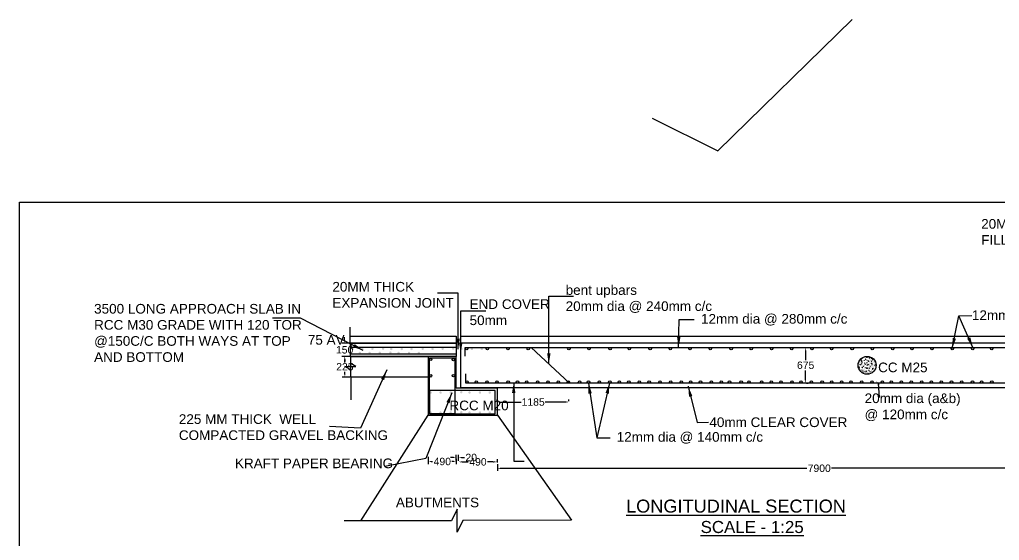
# Model space of a CAD drawing. Header units: inches. Extents: x -199 to -97, y 22 to 107.
# Drawn here: x -199.4 to -133.4, y 72.4 to 107.5 of the extents above; entities that cross this region are included whole.
import ezdxf

# ---------------------------------------------------------------- set-up
doc = ezdxf.new("R2010")
doc.units = ezdxf.units.IN
doc.header["$MEASUREMENT"] = 0
for name, color, linetype in [('DIMENSION', 255, 'Continuous'), ('DRAWING', 7, 'Continuous'), ('HATCH', 7, 'Continuous'), ('TEXT', 255, 'Continuous')]:
    doc.layers.add(name, color=color, linetype=linetype)
doc.styles.get("Standard").update_dxf_attribs({"font": 'arial.ttf'})
doc.styles.add('TIMES NEW ROMAN', font='times.ttf')
doc.dimstyles.new('dig', dxfattribs={"dimtxt": 0.5, "dimasz": 0.2, "dimexe": 0.18, "dimexo": 0.0625, "dimgap": 0.09, "dimtad": 0, "dimtih": 1, "dimtoh": 1, "dimdec": 4, "dimzin": 0, "dimdsep": 46, "dimtxsty": 'Standard', "dimcen": 0, "dimadec": 0, "dimazin": 0, "dimtfac": 1, "dimtdec": 4, "dimtofl": 0, "dimtmove": 0, "dimatfit": 3, "dimldrblk": 'ARCHTICK', "dimfxl": 1, "dimtolj": 1, "dimtzin": 0, "dimarcsym": 0})
doc.dimstyles.new('ISO-25', dxfattribs={"dimtxt": 0.636364, "dimasz": 0.703125, "dimexe": 1.25, "dimexo": 0.625, "dimtad": 0, "dimtih": 1, "dimtoh": 1, "dimlfac": 100, "dimtxsty": 'TIMES NEW ROMAN', "dimcen": 2.5, "dimadec": 0, "dimazin": 0, "dimtfac": 1, "dimtmove": 0, "dimatfit": 3, "dimfxl": 1, "dimarcsym": 0})

# ---------------------------------------------------------------- blocks, each defined once
blk = doc.blocks.new('*D39')
at = {"layer": 'Defpoints', "color": 0, "ltscale": 0.02, "transparency": 16777216}
for p in [(-167.227, 81.744), (-162.401, 81.752), (-162.401, 81.744)]:
    blk.add_point(p, dxfattribs=at)
at = {"layer": 'DIMENSION', "color": 0, "lineweight": -2, "ltscale": 0.02, "transparency": 16777216}
for p, q in [((-167.227, 81.807), (-167.227, 81.932)), ((-162.401, 81.807), (-162.401, 81.932)), ((-167.027, 81.752), (-165.629, 81.752)), ((-162.601, 81.752), (-163.999, 81.752))]:
    blk.add_line(p, q, dxfattribs=at)
at = {"layer": 'DIMENSION', "color": 0, "ltscale": 0.02, "transparency": 16777216}
for points in [[(-167.027, 81.786), (-167.027, 81.719), (-167.227, 81.752)], [(-162.601, 81.786), (-162.601, 81.719), (-162.401, 81.752)]]:
    blk.add_solid(points, dxfattribs=at)
at = {"layer": 'DIMENSION', "color": 0, "ltscale": 0.02, "transparency": 16777216, "insert": (-164.814, 81.752), "char_height": 0.5, "attachment_point": 5}
blk.add_mtext('\\A1;1185', dxfattribs=at)
blk = doc.blocks.new('_ArchTick')
at = {"color": 0, "linetype": 'ByBlock', "const_width": 0.15}
blk.add_lwpolyline([(-0.5, -0.5), (0.5, 0.5)], dxfattribs=at)
blk = doc.blocks.new('*D40')
at = {"layer": 'Defpoints', "color": 0, "ltscale": 0.02, "transparency": 16777216}
for p in [(-171.874, 78.118), (-169.988, 77.98), (-169.988, 77.745)]:
    blk.add_point(p, dxfattribs=at)
at = {"layer": 'DIMENSION', "color": 0, "lineweight": -2, "ltscale": 0.02, "transparency": 16777216}
for p, q in [((-171.874, 78.055), (-171.874, 77.565)), ((-169.988, 77.917), (-169.988, 77.565)), ((-171.674, 77.745), (-171.583, 77.745)), ((-170.188, 77.745), (-170.28, 77.745))]:
    blk.add_line(p, q, dxfattribs=at)
at = {"layer": 'DIMENSION', "color": 0, "ltscale": 0.02, "transparency": 16777216}
for points in [[(-171.674, 77.779), (-171.674, 77.712), (-171.874, 77.745)], [(-170.188, 77.779), (-170.188, 77.712), (-169.988, 77.745)]]:
    blk.add_solid(points, dxfattribs=at)
at = {"layer": 'DIMENSION', "color": 0, "ltscale": 0.02, "transparency": 16777216, "insert": (-170.931, 77.745), "char_height": 0.5, "attachment_point": 5}
blk.add_mtext('\\A1;490', dxfattribs=at)
blk = doc.blocks.new('*D41')
at = {"layer": 'Defpoints', "color": 0, "ltscale": 0.02, "transparency": 16777216}
for p in [(-169.838, 77.72), (-169.838, 77.72), (-167.226, 77.622)]:
    blk.add_point(p, dxfattribs=at)
at = {"layer": 'DIMENSION', "color": 0, "lineweight": -2, "ltscale": 0.02, "transparency": 16777216}
for p, q in [((-169.838, 77.783), (-169.838, 77.9)), ((-167.226, 77.684), (-167.226, 77.9)), ((-169.538, 77.72), (-169.183, 77.72)), ((-167.526, 77.72), (-167.88, 77.72))]:
    blk.add_line(p, q, dxfattribs=at)
at = {"layer": 'DIMENSION', "color": 0, "ltscale": 0.02, "transparency": 16777216}
for points in [[(-169.538, 77.77), (-169.538, 77.67), (-169.838, 77.72)], [(-167.526, 77.77), (-167.526, 77.67), (-167.226, 77.72)]]:
    blk.add_solid(points, dxfattribs=at)
at = {"layer": 'DIMENSION', "color": 0, "ltscale": 0.02, "transparency": 16777216, "insert": (-168.532, 77.72), "char_height": 0.5, "attachment_point": 5}
blk.add_mtext('\\A1;490', dxfattribs=at)
blk = doc.blocks.new('*D42')
at = {"layer": 'Defpoints', "color": 0, "ltscale": 0.02, "transparency": 16777216}
for p in [(-167.226, 77.622), (-123.879, 77.622), (-123.879, 77.291)]:
    blk.add_point(p, dxfattribs=at)
at = {"layer": 'DIMENSION', "color": 0, "lineweight": -2, "ltscale": 0.02, "transparency": 16777216}
for p, q in [((-167.226, 77.559), (-167.226, 77.111)), ((-167.026, 77.291), (-146.386, 77.291)), ((-124.079, 77.291), (-144.719, 77.291)), ((-123.879, 77.559), (-123.879, 77.111))]:
    blk.add_line(p, q, dxfattribs=at)
at = {"layer": 'DIMENSION', "color": 0, "ltscale": 0.02, "transparency": 16777216}
for points in [[(-167.026, 77.324), (-167.026, 77.257), (-167.226, 77.291)], [(-124.079, 77.324), (-124.079, 77.257), (-123.879, 77.291)]]:
    blk.add_solid(points, dxfattribs=at)
at = {"layer": 'DIMENSION', "color": 0, "ltscale": 0.02, "transparency": 16777216, "insert": (-145.552, 77.291), "char_height": 0.5, "attachment_point": 5}
blk.add_mtext('\\A1;7900', dxfattribs=at)
blk = doc.blocks.new('*D45')
at = {"layer": 'Defpoints', "color": 0, "ltscale": 0.02, "transparency": 16777216}
for p in [(-146.611, 85.429), (-146.468, 85.429), (-146.481, 83.024)]:
    blk.add_point(p, dxfattribs=at)
at = {"layer": 'DIMENSION', "color": 0, "lineweight": -2, "ltscale": 0.02, "transparency": 16777216}
for p, q in [((-146.548, 85.429), (-146.288, 85.429)), ((-146.468, 85.229), (-146.468, 84.572)), ((-146.468, 83.224), (-146.468, 83.881)), ((-146.418, 83.024), (-146.288, 83.024))]:
    blk.add_line(p, q, dxfattribs=at)
at = {"layer": 'DIMENSION', "color": 0, "ltscale": 0.02, "transparency": 16777216}
for points in [[(-146.501, 85.229), (-146.434, 85.229), (-146.468, 85.429)], [(-146.501, 83.224), (-146.434, 83.224), (-146.468, 83.024)]]:
    blk.add_solid(points, dxfattribs=at)
at = {"layer": 'DIMENSION', "color": 0, "ltscale": 0.02, "transparency": 16777216, "insert": (-146.468, 84.226), "char_height": 0.5, "attachment_point": 5}
blk.add_mtext('\\A1;675', dxfattribs=at)
blk = doc.blocks.new('*D46')
at = {"layer": 'Defpoints', "color": 0, "ltscale": 0.02, "transparency": 16777216}
for p in [(-177.127, 85.715), (-177.507, 84.816), (-177.127, 84.816)]:
    blk.add_point(p, dxfattribs=at)
at = {"layer": 'DIMENSION', "color": 0, "lineweight": -2, "ltscale": 0.02, "transparency": 16777216}
for p, q in [((-177.507, 85.915), (-177.507, 86.115)), ((-177.19, 85.715), (-177.687, 85.715)), ((-177.19, 84.816), (-177.687, 84.816)), ((-177.507, 84.616), (-177.507, 84.416))]:
    blk.add_line(p, q, dxfattribs=at)
at = {"layer": 'DIMENSION', "color": 0, "ltscale": 0.02, "transparency": 16777216}
for points in [[(-177.541, 85.915), (-177.474, 85.915), (-177.507, 85.715)], [(-177.541, 84.616), (-177.474, 84.616), (-177.507, 84.816)]]:
    blk.add_solid(points, dxfattribs=at)
at = {"layer": 'DIMENSION', "color": 0, "ltscale": 0.02, "transparency": 16777216, "insert": (-177.507, 85.265), "char_height": 0.5, "attachment_point": 5}
blk.add_mtext('\\A1;150', dxfattribs=at)
blk = doc.blocks.new('*D47')
at = {"layer": 'Defpoints', "color": 0, "ltscale": 0.02, "transparency": 16777216}
for p in [(-177.096, 84.816), (-177.492, 83.436), (-177.096, 83.436)]:
    blk.add_point(p, dxfattribs=at)
at = {"layer": 'DIMENSION', "color": 0, "lineweight": -2, "ltscale": 0.02, "transparency": 16777216}
for p, q in [((-177.158, 84.816), (-177.672, 84.816)), ((-177.492, 84.616), (-177.492, 84.471)), ((-177.158, 83.436), (-177.672, 83.436)), ((-177.492, 83.636), (-177.492, 83.781))]:
    blk.add_line(p, q, dxfattribs=at)
at = {"layer": 'DIMENSION', "color": 0, "ltscale": 0.02, "transparency": 16777216}
for points in [[(-177.526, 84.616), (-177.459, 84.616), (-177.492, 84.816)], [(-177.526, 83.636), (-177.459, 83.636), (-177.492, 83.436)]]:
    blk.add_solid(points, dxfattribs=at)
at = {"layer": 'DIMENSION', "color": 0, "ltscale": 0.02, "transparency": 16777216, "insert": (-177.492, 84.126), "char_height": 0.5, "attachment_point": 5}
blk.add_mtext('\\A1;225', dxfattribs=at)
blk = doc.blocks.new('*D49')
at = {"layer": 'Defpoints', "color": 0, "ltscale": 0.02, "transparency": 16777216}
for p in [(-169.838, 78.015), (-169.988, 77.745), (-169.838, 77.72)]:
    blk.add_point(p, dxfattribs=at)
at = {"layer": 'DIMENSION', "color": 0, "lineweight": -2, "ltscale": 0.02, "transparency": 16777216}
for p, q in [((-170.188, 78.015), (-170.388, 78.015)), ((-169.988, 77.808), (-169.988, 78.195)), ((-169.838, 77.783), (-169.838, 78.195)), ((-169.638, 78.015), (-169.438, 78.015))]:
    blk.add_line(p, q, dxfattribs=at)
at = {"layer": 'DIMENSION', "color": 0, "ltscale": 0.02, "transparency": 16777216}
for points in [[(-170.188, 78.049), (-170.188, 77.982), (-169.988, 78.015)], [(-169.638, 78.049), (-169.638, 77.982), (-169.838, 78.015)]]:
    blk.add_solid(points, dxfattribs=at)
at = {"layer": 'DIMENSION', "color": 0, "ltscale": 0.02, "transparency": 16777216, "insert": (-168.986, 78.015), "char_height": 0.5, "attachment_point": 5}
blk.add_mtext('\\A1;20', dxfattribs=at)

msp = doc.modelspace()

# ---------------------------------------------------------------- hatches: boundary and pattern name
at = {"layer": 'HATCH'}
h = msp.add_hatch(color=256, dxfattribs=at)
h.paths.add_polyline_path([(-176.89525, 85.32152, 1), (-177.06053, 85.32152, 0.41347856), (-176.9781, 85.23888), (-176.97768, 85.23888, 0.41347856)])
h.paths.add_polyline_path([(-176.39921, 85.32152, 0.41347856), (-176.31678, 85.23888), (-176.31636, 85.23888, 0.41347856), (-176.23393, 85.32152, 1)])
h.paths.add_polyline_path([(-175.71804, 85.32931, 1), (-175.55276, 85.32931, 1)])
h.paths.add_polyline_path([(-175.00381, 85.34253, 1), (-174.83853, 85.34253, 1)])
h.paths.add_polyline_path([(-174.4476, 85.32152, 0.41347856), (-174.36517, 85.23888), (-174.36475, 85.23888, 0.41347856), (-174.28232, 85.32152, 1)])
h.paths.add_polyline_path([(-173.74659, 85.32152, 0.41347856), (-173.66415, 85.23888), (-173.66374, 85.23888, 0.41347856), (-173.58131, 85.32152, 1)])
h.paths.add_polyline_path([(-173.08526, 85.32152, 0.41347856), (-173.00283, 85.23888), (-173.00242, 85.23888, 0.41347856), (-172.91998, 85.32152, 1)])
h = msp.add_hatch(color=256, dxfattribs=at)
h.paths.add_polyline_path([(-176.40254, 85.05717, 1), (-176.56782, 85.05717, 0.41347856), (-176.48539, 84.97453), (-176.48498, 84.97453, 0.41347856)])
h.paths.add_polyline_path([(-175.9065, 85.05717, 0.41347856), (-175.82407, 84.97453), (-175.82365, 84.97453, 0.41347856), (-175.74122, 85.05717, 1)])
h.paths.add_polyline_path([(-175.22533, 85.06496, 1), (-175.06005, 85.06496, 1)])
h.paths.add_polyline_path([(-174.5111, 85.07817, 1), (-174.34583, 85.07817, 1)])
h.paths.add_polyline_path([(-173.95489, 85.05717, 0.41347856), (-173.87246, 84.97453), (-173.87204, 84.97453, 0.41347856), (-173.78961, 85.05717, 1)])
h.paths.add_polyline_path([(-173.25388, 85.05717, 0.41347856), (-173.17145, 84.97453), (-173.17103, 84.97453, 0.41347856), (-173.0886, 85.05717, 1)])
h.paths.add_polyline_path([(-172.59255, 85.05717, 0.41347856), (-172.51012, 84.97453), (-172.50971, 84.97453, 0.41347856), (-172.42728, 85.05717, 1)])
h = msp.add_hatch(color=256, dxfattribs=at)
h.paths.add_polyline_path([(-172.16897, 85.32641, 1), (-172.33425, 85.32641, 0.41347856), (-172.25181, 85.24377), (-172.2514, 85.24377, 0.41347856)])
h.paths.add_polyline_path([(-171.67292, 85.32641, 0.41347856), (-171.59049, 85.24377), (-171.59007, 85.24377, 0.41347856), (-171.50764, 85.32641, 1)])
h.paths.add_polyline_path([(-170.99175, 85.3342, 1), (-170.82648, 85.3342, 1)])
h.paths.add_polyline_path([(-170.27753, 85.34741, 1), (-170.11225, 85.34741, 1)])
h.paths.add_polyline_path([(-169.72131, 85.32641, 0.41347856), (-169.63888, 85.24377), (-169.63846, 85.24377, 0.41347856), (-169.55603, 85.32641, 1)])
h.paths.add_polyline_path([(-169.0203, 85.32641, 0.41347856), (-168.93787, 85.24377), (-168.93745, 85.24377, 0.41347856), (-168.85502, 85.32641, 1)])
h.paths.add_polyline_path([(-168.35898, 85.32641, 0.41347856), (-168.27654, 85.24377), (-168.27613, 85.24377, 0.41347856), (-168.1937, 85.32641, 1)])
h = msp.add_hatch(color=256, dxfattribs=at)
h.paths.add_polyline_path([(-166.42987, 85.34803, 0.35194172), (-166.4947, 85.42873), (-166.53032, 85.42873, 0.35194172), (-166.59515, 85.34803, 1)])
h.paths.add_polyline_path([(-167.81625, 85.34803, 0.35194172), (-167.88108, 85.42873), (-167.91669, 85.42873, 0.35194172), (-167.98153, 85.34803, 1)])
h.paths.add_polyline_path([(-169.20421, 85.34803, 0.35194172), (-169.26904, 85.42873), (-169.30466, 85.42873, 0.35194172), (-169.36949, 85.34803, 1)])
h = msp.add_hatch(color=256, dxfattribs=at)
h.paths.add_polyline_path([(-155.49981, 85.34803, 0.35194172), (-155.56464, 85.42873), (-155.60025, 85.42873, 0.35194172), (-155.66509, 85.34803, 1)])
h.paths.add_polyline_path([(-156.85159, 85.34803, 0.35194172), (-156.91642, 85.42873), (-156.95204, 85.42873, 0.35194172), (-157.01687, 85.34803, 1)])
h.paths.add_polyline_path([(-158.26281, 85.34803, 0.35194172), (-158.32765, 85.42873), (-158.36326, 85.42873, 0.35194172), (-158.42809, 85.34803, 1)])
h.paths.add_polyline_path([(-159.54908, 85.34803, 0.35194172), (-159.61391, 85.42873), (-159.64953, 85.42873, 0.35194172), (-159.71436, 85.34803, 1)])
h.paths.add_polyline_path([(-160.9784, 85.34803, 0.35194172), (-161.04324, 85.42873), (-161.07885, 85.42873, 0.35194172), (-161.14368, 85.34803, 1)])
h.paths.add_polyline_path([(-162.32685, 85.34803, 0.35194172), (-162.39168, 85.42873), (-162.4273, 85.42873, 0.35194172), (-162.49213, 85.34803, 1)])
h.paths.add_polyline_path([(-165.06516, 85.34803, 0.35194172), (-165.12999, 85.42873), (-165.1656, 85.42873, 0.35194172), (-165.23044, 85.34803, 1)])
h = msp.add_hatch(color=256, dxfattribs=at)
h.paths.add_polyline_path([(-147.32513, 85.34803, 0.35194172), (-147.38997, 85.42873), (-147.42558, 85.42873, 0.35194172), (-147.49041, 85.34803, 1)])
h.paths.add_polyline_path([(-148.67424, 85.34803, 0.35194172), (-148.73907, 85.42873), (-148.77469, 85.42873, 0.35194172), (-148.83952, 85.34803, 1)])
h.paths.add_polyline_path([(-150.04979, 85.34803, 0.35194172), (-150.11462, 85.42873), (-150.15024, 85.42873, 0.35194172), (-150.21507, 85.34803, 1)])
h.paths.add_polyline_path([(-151.39888, 85.34803, 0.35194172), (-151.46372, 85.42873), (-151.49933, 85.42873, 0.35194172), (-151.56416, 85.34803, 1)])
h.paths.add_polyline_path([(-152.80751, 85.34803, 0.35194172), (-152.87234, 85.42873), (-152.90795, 85.42873, 0.35194172), (-152.97279, 85.34803, 1)])
h.paths.add_polyline_path([(-154.16984, 85.34803, 0.35194172), (-154.23467, 85.42873), (-154.27029, 85.42873, 0.35194172), (-154.33512, 85.34803, 1)])
h = msp.add_hatch(color=256, dxfattribs=at)
h.paths.add_polyline_path([(-140.52143, 85.34803, 0.35194172), (-140.58626, 85.42873), (-140.62187, 85.42873, 0.35194172), (-140.68671, 85.34803, 1)])
h.paths.add_polyline_path([(-141.89699, 85.34803, 0.35194172), (-141.96182, 85.42873), (-141.99744, 85.42873, 0.35194172), (-142.06227, 85.34803, 1)])
h.paths.add_polyline_path([(-143.2527, 85.34803, 0.35194172), (-143.31753, 85.42873), (-143.35314, 85.42873, 0.35194172), (-143.41798, 85.34803, 1)])
h.paths.add_polyline_path([(-144.63486, 85.34803, 0.35194172), (-144.6997, 85.42873), (-144.73531, 85.42873, 0.35194172), (-144.80014, 85.34803, 1)])
h.paths.add_polyline_path([(-145.96281, 85.34803, 0.35194172), (-146.02764, 85.42873), (-146.06326, 85.42873, 0.35194172), (-146.12809, 85.34803, 1)])
h = msp.add_hatch(color=256, dxfattribs=at)
h.paths.add_polyline_path([(-131.17105, 85.34803, 0.35194172), (-131.23588, 85.42873), (-131.2715, 85.42873, 0.35194172), (-131.33633, 85.34803, 1)])
h.paths.add_polyline_path([(-132.48047, 85.34803, 0.35194172), (-132.5453, 85.42873), (-132.58092, 85.42873, 0.35194172), (-132.64575, 85.34803, 1)])
h.paths.add_polyline_path([(-133.85529, 85.34803, 0.35194172), (-133.92012, 85.42873), (-133.95574, 85.42873, 0.35194172), (-134.02057, 85.34803, 1)])
h.paths.add_polyline_path([(-135.13826, 85.34803, 0.35194172), (-135.20309, 85.42873), (-135.23871, 85.42873, 0.35194172), (-135.30354, 85.34803, 1)])
h.paths.add_polyline_path([(-136.51381, 85.34803, 0.35194172), (-136.57864, 85.42873), (-136.61426, 85.42873, 0.35194172), (-136.67909, 85.34803, 1)])
h.paths.add_polyline_path([(-137.88275, 85.34803, 0.35194172), (-137.94758, 85.42873), (-137.9832, 85.42873, 0.35194172), (-138.04803, 85.34803, 1)])
h.paths.add_polyline_path([(-139.22524, 85.34803, 0.35194172), (-139.29007, 85.42873), (-139.32569, 85.42873, 0.35194172), (-139.39052, 85.34803, 1)])
h = msp.add_hatch(color=256, dxfattribs=at)
h.paths.add_polyline_path([(-171.62917, 84.627, 1), (-171.79445, 84.627, 1)])
h.paths.add_polyline_path([(-171.62917, 83.51866, 1), (-171.79445, 83.51866, 1)])
h.paths.add_polyline_path([(-170.09496, 83.50991), (-170.09496, 83.53119, 0.93744709), (-170.25955, 83.52055, 0.93744709)])
h.paths.add_polyline_path([(-170.10449, 84.61665, 1), (-170.26977, 84.61665, 1)])
h = msp.add_hatch(dxfattribs=at)
h.set_pattern_fill('AR-CONC', color=256, scale=0.032511)
h.set_pattern_definition([(50, (-657.46256, -460.83313), (0.233189913, -0.020401474), [0.0243834, -0.26821742]), (355, (-657.46256, -460.83313), (-0.04510973, 0.24454671), [0.01950672, -0.21457394]), (100.451444, (-657.44313, -460.83483), (0.188080185, 0.224145234), [0.0207227, -0.227949734]), (46.1842, (-657.46256, -460.7681), (0.34697299, -0.05381231), [0.0365751, -0.40232614]), (96.635635, (-657.43365, -460.7726), (0.30386984, 0.31669767), [0.03108407, -0.3419248]), (351.184164, (-657.46256, -460.7681), (0.30386984, 0.31669767), [0.02926008, -0.3218609]), (21, (-657.43005, -460.78436), (0.19406166, -0.130896244), [0.0243834, -0.26821742]), (326, (-657.43005, -460.78436), (0.07910474, 0.235755), [0.01950672, -0.21457394]), (71.451445, (-657.41388, -460.79527), (0.2731664, 0.10485876), [0.0207227, -0.227949734]), (37.5, (-657.46256, -460.833126), (0.003953315, 0.108227796), [0, -0.211973042, 0, -0.21782506, 0, -0.215386719]), (7.5, (-657.46256, -460.83313), (0.085527071, 0.128227992), [0, -0.124192795, 0, -0.207096362, 0, -0.082090787]), (327.5, (-657.53506, -460.83313), (0.173552095, -0.00733286), [0, -0.081278007, 0, -0.253587382, 0, -0.33649095]), (317.5, (-657.56757, -460.83313), (0.189600838, 0.032545334), [0, -0.10566141, 0, -0.16840803, 0, -0.23895734])])
h.paths.add_polyline_path([(-142.93253, 84.22366, 1), (-141.72585, 84.22366, 1)])
h = msp.add_hatch(color=256, dxfattribs=at)
h.paths.add_polyline_path([(-169.3471, 83.14178), (-169.3471, 83.07106, 0.80020228), (-169.18977, 83.10642, 0.80020228)])
h.paths.add_polyline_path([(-168.56152, 83.10642, 1), (-168.7268, 83.10642, 1)])
h.paths.add_polyline_path([(-167.84067, 83.10642, 1), (-168.00595, 83.10642, 1)])
h.paths.add_polyline_path([(-167.32479, 83.10642, 1), (-167.15951, 83.10642, 1)])
h.paths.add_polyline_path([(-166.41221, 83.10642, 1), (-166.57749, 83.10642, 1)])
h.paths.add_polyline_path([(-165.94924, 83.10642, 1), (-165.78396, 83.10642, 1)])
h.paths.add_polyline_path([(-165.32759, 83.10642, 1), (-165.16231, 83.10642, 1)])
h.paths.add_polyline_path([(-164.60013, 83.10642, 1), (-164.43485, 83.10642, 1)])
h.paths.add_polyline_path([(-163.72724, 83.10642, 1), (-163.89252, 83.10642, 1)])
h.paths.add_polyline_path([(-163.20474, 83.10642, 1), (-163.03946, 83.10642, 1)])
h.paths.add_polyline_path([(-162.50687, 83.16028, 0.17935194), (-162.52683, 83.10642, 0.66778381), (-162.38582, 83.04792)])
h.paths.add_polyline_path([(-162.50687, 83.16028), (-162.38582, 83.04792, 0.1991962), (-162.36155, 83.10642, 0.69584662)])
h.paths.add_polyline_path([(-161.77291, 83.10642, 1), (-161.60763, 83.10642, 1)])
h.paths.add_polyline_path([(-161.17111, 83.10642, 1), (-161.00583, 83.10642, 1)])
h.paths.add_polyline_path([(-160.43704, 83.10642, 1), (-160.27176, 83.10642, 1)])
h = msp.add_hatch(color=256, dxfattribs=at)
h.paths.add_polyline_path([(-159.73604, 83.10642, 1), (-159.57076, 83.10642, 1)])
h.paths.add_polyline_path([(-159.09456, 83.10642, 1), (-158.92928, 83.10642, 1)])
h.paths.add_polyline_path([(-158.45307, 83.10642, 1), (-158.28779, 83.10642, 1)])
h.paths.add_polyline_path([(-157.75207, 83.10642, 1), (-157.58679, 83.10642, 1)])
h.paths.add_polyline_path([(-157.08413, 83.10642, 1), (-156.91885, 83.10642, 1)])
h = msp.add_hatch(color=256, dxfattribs=at)
h.paths.add_polyline_path([(-148.86752, 83.10642, 1), (-148.70225, 83.10642, 1)])
h.paths.add_polyline_path([(-149.51563, 83.10642, 1), (-149.35035, 83.10642, 1)])
h.paths.add_polyline_path([(-150.36213, 83.10642, 1), (-150.19685, 83.10642, 1)])
h.paths.add_polyline_path([(-150.7259, 83.10642, 1), (-150.89118, 83.10642, 1)])
h.paths.add_polyline_path([(-151.67816, 83.10642, 1), (-151.51288, 83.10642, 1)])
h.paths.add_polyline_path([(-152.23367, 83.10642, 1), (-152.06839, 83.10642, 1)])
h.paths.add_polyline_path([(-152.895, 83.10642, 1), (-152.72972, 83.10642, 1)])
h.paths.add_polyline_path([(-153.62906, 83.10642, 1), (-153.46378, 83.10642, 1)])
h.paths.add_polyline_path([(-154.29699, 83.10642, 1), (-154.13171, 83.10642, 1)])
h.paths.add_polyline_path([(-154.92526, 83.10642, 1), (-154.75998, 83.10642, 1)])
h.paths.add_polyline_path([(-155.63287, 83.10642, 1), (-155.46759, 83.10642, 1)])
h.paths.add_polyline_path([(-156.36329, 83.10642, 1), (-156.19801, 83.10642, 1)])
h = msp.add_hatch(color=256, dxfattribs=at)
h.paths.add_polyline_path([(-148.208, 83.10642, 1), (-148.04272, 83.10642, 1)])
h.paths.add_polyline_path([(-147.47393, 83.10642, 1), (-147.30865, 83.10642, 1)])
h.paths.add_polyline_path([(-146.86551, 83.10642, 1), (-146.70023, 83.10642, 1)])
h.paths.add_polyline_path([(-146.16451, 83.10642, 1), (-145.99923, 83.10642, 1)])
h.paths.add_polyline_path([(-145.43739, 83.10642, 1), (-145.27211, 83.10642, 1)])
h.paths.add_polyline_path([(-144.79557, 83.10642, 1), (-144.63029, 83.10642, 1)])
h.paths.add_polyline_path([(-144.12763, 83.10642, 1), (-143.96235, 83.10642, 1)])
h.paths.add_polyline_path([(-143.49276, 83.10642, 1), (-143.32748, 83.10642, 1)])
h.paths.add_polyline_path([(-142.77191, 83.10642, 1), (-142.60664, 83.10642, 1)])
h.paths.add_polyline_path([(-142.08415, 83.10642, 1), (-141.91887, 83.10642, 1)])
h.paths.add_polyline_path([(-141.38592, 83.10642, 1), (-141.22064, 83.10642, 1)])
h.paths.add_polyline_path([(-140.78412, 83.10642, 1), (-140.61884, 83.10642, 1)])
h = msp.add_hatch(color=256, dxfattribs=at)
h.paths.add_polyline_path([(-140.10295, 83.10642, 1), (-139.93767, 83.10642, 1)])
h.paths.add_polyline_path([(-139.44163, 83.10642, 1), (-139.27635, 83.10642, 1)])
h.paths.add_polyline_path([(-138.73401, 83.10642, 1), (-138.56873, 83.10642, 1)])
h.paths.add_polyline_path([(-138.08592, 83.10642, 1), (-137.92064, 83.10642, 1)])
h.paths.add_polyline_path([(-137.41798, 83.10642, 1), (-137.2527, 83.10642, 1)])
h.paths.add_polyline_path([(-136.7302, 83.10642, 1), (-136.56492, 83.10642, 1)])
h.paths.add_polyline_path([(-136.04243, 83.10642, 1), (-135.87715, 83.10642, 1)])
h.paths.add_polyline_path([(-135.31497, 83.10642, 1), (-135.14969, 83.10642, 1)])
h.paths.add_polyline_path([(-134.70655, 83.10642, 1), (-134.54128, 83.10642, 1)])
h.paths.add_polyline_path([(-134.01216, 83.10642, 1), (-133.84688, 83.10642, 1)])
h = msp.add_hatch(color=256, dxfattribs=at)
h.paths.add_polyline_path([(-171.62917, 82.38987, 1), (-171.79445, 82.38987, 0.41347856), (-171.71202, 82.30723), (-171.7116, 82.30723, 0.41347856)])
h.paths.add_polyline_path([(-171.13313, 82.38987, 0.41347856), (-171.05069, 82.30723), (-171.05028, 82.30723, 0.41347856), (-170.96785, 82.38987, 1)])
h.paths.add_polyline_path([(-170.45196, 82.39766, 1), (-170.28668, 82.39766, 1)])
h.paths.add_polyline_path([(-169.73773, 82.41088, 1), (-169.57245, 82.41088, 1)])
h.paths.add_polyline_path([(-169.18152, 82.38987, 0.41347856), (-169.09908, 82.30723), (-169.09867, 82.30723, 0.41347856), (-169.01624, 82.38987, 1)])
h.paths.add_polyline_path([(-168.4805, 82.38987, 0.41347856), (-168.39807, 82.30723), (-168.39766, 82.30723, 0.41347856), (-168.31523, 82.38987, 1)])
h.paths.add_polyline_path([(-167.81918, 82.38987, 0.41347856), (-167.73675, 82.30723), (-167.73633, 82.30723, 0.41347856), (-167.6539, 82.38987, 1)])
h = msp.add_hatch(color=256, dxfattribs=at)
h.paths.add_polyline_path([(-171.62917, 81.04221, 1), (-171.79445, 81.04221, 0.41347856), (-171.71202, 80.95957), (-171.7116, 80.95957, 0.41347856)])
h.paths.add_polyline_path([(-171.13313, 81.04221, 0.41347856), (-171.05069, 80.95957), (-171.05028, 80.95957, 0.41347856), (-170.96785, 81.04221, 1)])
h.paths.add_polyline_path([(-170.45196, 81.05, 1), (-170.28668, 81.05, 1)])
h.paths.add_polyline_path([(-169.73773, 81.06322, 1), (-169.57245, 81.06322, 1)])
h.paths.add_polyline_path([(-169.18152, 81.04221, 0.41347856), (-169.09908, 80.95957), (-169.09867, 80.95957, 0.41347856), (-169.01624, 81.04221, 1)])
h.paths.add_polyline_path([(-168.4805, 81.04221, 0.41347856), (-168.39807, 80.95957), (-168.39766, 80.95957, 0.41347856), (-168.31523, 81.04221, 1)])
h.paths.add_polyline_path([(-167.81918, 81.04221, 0.41347856), (-167.73675, 80.95957), (-167.73633, 80.95957, 0.41347856), (-167.6539, 81.04221, 1)])

# ---------------------------------------------------------------- linework, layer by layer
msp.add_lwpolyline([(-156.79453, 100.87096), (-152.37338, 98.66196), (-143.33012, 107.49795)])
msp.add_lwpolyline([(-199.3925, 95.19632), (-96.88091, 95.19632), (-96.88091, 22.05242), (-199.3925, 22.05242)], close=True)
at = {"layer": 'DRAWING'}
for points in [[(-177.12707, 86.17442), (-177.12707, 86.79853)], [(-169.69157, 85.72703), (-121.06647, 85.72703)], [(-169.38448, 84.85), (-169.38448, 85.42873), (-121.38279, 85.42873), (-121.38279, 84.84275)], [(-164.95081, 85.42873), (-162.35981, 83.02378)], [(-167.22553, 80.86827), (-167.22553, 82.69228), (-169.9901, 82.69228), (-169.9901, 84.82045)], [(-177.09576, 83.92179), (-177.49394, 84.14679), (-176.75975, 84.14679), (-177.09576, 84.33788)], [(-177.09576, 83.43602), (-177.09576, 81.90401)], [(-171.87442, 83.43602), (-171.87442, 80.86827)], [(-121.36239, 83.65533), (-121.36239, 83.02378), (-169.3471, 83.02378), (-169.3471, 83.65797)], [(-171.89914, 80.86827), (-167.22553, 80.86827), (-162.22951, 73.80023), (-169.55597, 73.77745), (-169.92359, 72.9916), (-169.92359, 74.52982), (-170.31054, 73.74828), (-177.52852, 73.74828)], [(-171.89914, 80.86827), (-176.43021, 73.74828)]]:
    msp.add_lwpolyline(points, dxfattribs=at)
for points in [[(-177.12707, 86.17442), (-169.9901, 86.17442), (-169.9901, 85.7151), (-177.12707, 85.7151)], [(-169.69157, 86.17442), (-121.06647, 86.17442), (-121.06647, 82.71056), (-169.69157, 82.71056)], [(-177.10912, 85.7151), (-169.9901, 85.7151), (-169.9901, 84.82045), (-177.10912, 84.82045)], [(-177.09576, 84.81561), (-171.87442, 84.81561), (-171.87442, 83.43602), (-177.09576, 83.43602)]]:
    msp.add_lwpolyline(points, close=True, dxfattribs=at)
at = {"layer": 'DRAWING', "ltscale": 0.02}
for points in [[(-177.06053, 85.32587), (-177.06053, 85.64178)], [(-169.9901, 85.42873), (-177.06053, 85.42873)], [(-170.03869, 84.97453), (-177.10912, 84.97453)]]:
    msp.add_lwpolyline(points, dxfattribs=at)
for points in [[(-171.79445, 84.7214), (-170.09496, 84.7214), (-170.09496, 80.95957), (-171.79445, 80.95957)], [(-171.79445, 80.95957), (-167.36536, 80.95957), (-167.36536, 82.52782), (-171.79445, 82.52782)]]:
    msp.add_lwpolyline(points, close=True, dxfattribs=at)
at = {"layer": 'DRAWING'}
msp.add_circle((-142.32919, 84.22366), 0.60334, dxfattribs=at)
at = {"layer": 'HATCH'}
for centre in [(-169.28685, 85.34803), (-167.89889, 85.34803), (-166.51251, 85.34803), (-165.1478, 85.34803), (-162.40949, 85.34803), (-161.06104, 85.34803), (-159.63172, 85.34803), (-158.34545, 85.34803), (-156.93423, 85.34803), (-155.58245, 85.34803), (-154.25248, 85.34803), (-152.89015, 85.34803), (-151.48152, 85.34803), (-150.13243, 85.34803), (-148.75688, 85.34803), (-147.40777, 85.34803), (-146.04545, 85.34803), (-144.7175, 85.34803), (-143.33534, 85.34803), (-141.97963, 85.34803), (-140.60407, 85.34803), (-139.30788, 85.34803), (-137.96539, 85.34803), (-136.59645, 85.34803), (-135.2209, 85.34803), (-133.93793, 85.34803), (-171.71181, 84.627), (-170.18713, 84.61665), (-171.71181, 83.51866), (-170.17691, 83.52055), (-169.27241, 83.10642), (-168.64416, 83.10642), (-167.92331, 83.10642), (-167.24215, 83.10642), (-166.49485, 83.10642), (-165.8666, 83.10642), (-165.24495, 83.10642), (-164.51749, 83.10642), (-163.80988, 83.10642), (-163.1221, 83.10642), (-162.44419, 83.10642), (-161.69027, 83.10642), (-161.08847, 83.10642), (-160.3544, 83.10642), (-159.6534, 83.10642), (-159.01192, 83.10642), (-158.37043, 83.10642), (-157.66943, 83.10642), (-157.00149, 83.10642), (-156.28065, 83.10642), (-155.55023, 83.10642), (-154.84262, 83.10642), (-154.21435, 83.10642), (-153.54642, 83.10642), (-152.81236, 83.10642), (-152.15103, 83.10642), (-151.59552, 83.10642), (-150.80854, 83.10642), (-150.27949, 83.10642), (-149.43299, 83.10642), (-148.78489, 83.10642), (-148.12536, 83.10642), (-147.39129, 83.10642), (-146.78287, 83.10642), (-146.08187, 83.10642), (-145.35475, 83.10642), (-144.71293, 83.10642), (-144.04499, 83.10642), (-143.41012, 83.10642), (-142.68927, 83.10642), (-142.00151, 83.10642), (-141.30328, 83.10642), (-140.70148, 83.10642), (-140.02031, 83.10642), (-139.35899, 83.10642), (-138.65137, 83.10642), (-138.00328, 83.10642), (-137.33534, 83.10642), (-136.64756, 83.10642), (-135.95979, 83.10642), (-135.23233, 83.10642), (-134.62391, 83.10642), (-133.92952, 83.10642)]:
    msp.add_circle(centre, 0.08264, dxfattribs=at)

# ---------------------------------------------------------------- texts
at = {"layer": 'TEXT'}
for s, height, p in [('%%ULONGITUDINAL SECTION', 0.875, (-158.56015, 74.30823)), ('%%USCALE - 1:25', 0.8127801, (-153.53836, 72.93211))]:
    msp.add_text(s, height=height, dxfattribs=at).set_placement(p)
at = {"layer": 'TEXT', "attachment_point": 1}
for s, insert, char_height, width in [('20MM THICK EXPANSION JOINT FILLED WITH MASTIC FILLER', (-134.64963, 94.06979), 0.6502241, 16.6080752), ('20MM THICK EXPANSION JOINT', (-178.33272, 89.83648), 0.6502241, 8.1649069), ('bent upbars                       20mm dia @ 240mm c/c', (-162.62518, 89.61567), 0.6502241, 10.7500532), ('END COVER 50mm', (-169.09377, 88.66599), 0.6502241, 5.5360501), ('3500 LONG APPROACH SLAB IN RCC M30 GRADE WITH 120 TOR @150C/C BOTH WAYS AT TOP AND BOTTOM ', (-194.37572, 88.3554), 0.6502241, 15.149741), ('12mm dia @ 200mm c/c+', (-135.27274, 87.9232), 0.6502241, 10.7500532), ('12mm dia @ 280mm c/c', (-153.51248, 87.67875), 0.6502241, 10.7500532), ('75 AV', (-179.98459, 86.26198), 0.650224, 10.7500532), ('CC M25', (-141.58947, 84.40817), 0.650224, 12.2350988), ('RCC M20', (-170.45139, 81.84615), 0.650224, 12.2350988), ('20mm dia (a&b) @ 120mm c/c', (-142.49481, 82.32968), 0.6502241, 7.4150802), ('225 MM THICK  WELL COMPACTED GRAVEL BACKING', (-188.66929, 80.9286), 0.6502241, 14.2758321), ('40mm CLEAR COVER', (-152.94739, 80.71624), 0.6502241, 9.2826181), ('12mm dia @ 140mm c/c', (-159.19036, 79.72852), 0.6502241, 10.7500532), ('KRAFT PAPER BEARING', (-184.89275, 77.94832), 0.6502241, 10.7500532), ('ABUTMENTS', (-174.05715, 75.31529), 0.650224, 10.7500532)]:
    msp.add_mtext(s, dxfattribs=dict(at, insert=insert, char_height=char_height, width=width))

# ---------------------------------------------------------------- dimensions: what is measured, and where the dimension line sits
at = {"layer": 'DIMENSION', "ltscale": 0.02}
for base, p1, p2, text, picture, middle in [((-177.50726, 84.81561), (-177.12707, 85.7151), (-177.12707, 84.81561), '150', '*D46', (-177.50726, 85.26535)), ((-146.46764, 85.42873), (-146.48067, 83.02378), (-146.61086, 85.42873), '675', '*D45', (-146.46764, 84.22626)), ((-177.49226, 83.43602), (-177.09576, 84.81561), (-177.09576, 83.43602), '225', '*D47', (-177.49226, 84.12582))]:
    dim = msp.add_linear_dim(base=base, p1=p1, p2=p2, angle=90, text=text, dimstyle='dig', dxfattribs=at)
    dim.commit()
    dim.dimension.update_dxf_attribs({"geometry": picture, "text_midpoint": middle})
for base, p1, p2, text, picture, middle in [((-162.40123, 81.75228), (-167.22692, 81.74414), (-162.40123, 81.74414), '1185', '*D39', (-164.81407, 81.75228)), ((-169.98775, 77.74542), (-171.87442, 78.11782), (-169.98775, 77.9795), '490', '*D40', (-170.93109, 77.74542)), ((-169.83775, 78.01521), (-169.98775, 77.74542), (-169.83775, 77.72042), '20', '*D49', (-168.98623, 78.01521)), ((-123.87917, 77.29066), (-167.22553, 77.62194), (-123.87917, 77.62194), '7900', '*D42', (-145.55235, 77.29066))]:
    dim = msp.add_linear_dim(base=base, p1=p1, p2=p2, text=text, dimstyle='dig', dxfattribs=at)
    dim.commit()
    dim.dimension.update_dxf_attribs({"geometry": picture, "text_midpoint": middle})
dim = msp.add_linear_dim(base=(-169.83775, 77.72042), p1=(-167.22553, 77.62194), p2=(-169.83775, 77.72042), text='490', dimstyle='dig', override={"dimtxt": 0.5, "dimasz": 0.3}, dxfattribs=at)
dim.commit()
dim.dimension.update_dxf_attribs({"geometry": '*D41', "text_midpoint": (-168.53164, 77.72042)})

# ---------------------------------------------------------------- leaders
msp.add_leader([(-141.58638, 83.02448), (-141.5212, 82.04782)], dimstyle='dig', override={"dimgap": 0.09, "dimtad": 0})
msp.add_leader([(-166.12187, 83.06538), (-166.12187, 77.77225), (-165.42643, 77.77225)], dimstyle='ISO-25', override={"dimgap": 0.625, "dimtad": 0}, dxfattribs=at)
at = {"layer": 'TEXT', "ltscale": 0.02}
for points in [[(-169.86137, 85.31591), (-169.86137, 89.07724), (-171.25886, 89.07724)], [(-163.7601, 84.32352), (-163.7601, 88.86841), (-162.09046, 88.86841)], [(-169.69157, 85.05251), (-169.69157, 87.89596), (-167.99716, 87.89596)], [(-176.25898, 85.22879), (-180.47103, 87.39661), (-182.368, 87.39661)], [(-155.02483, 85.42873), (-154.9826, 87.31233), (-153.9796, 87.31233)], [(-136.59645, 85.34803), (-136.15691, 87.55534), (-135.27936, 87.56862)], [(-135.20309, 85.42873), (-136.15691, 87.55534)], [(-174.66431, 83.91208), (-176.42967, 79.98718), (-178.53673, 80.10095)], [(-161.08847, 83.02378), (-160.53002, 79.33438)], [(-159.6721, 83.02593), (-160.53002, 79.33438), (-159.63797, 79.33438)], [(-154.37505, 82.81357), (-153.77773, 80.37502), (-153.01249, 80.3928)], [(-170.28828, 82.36023), (-172.03564, 77.94832), (-174.7991, 77.41147)]]:
    msp.add_leader(points, dimstyle='ISO-25', override={"dimgap": 0.625, "dimtad": 0}, dxfattribs=at)

doc.saveas('drawing.dxf')
